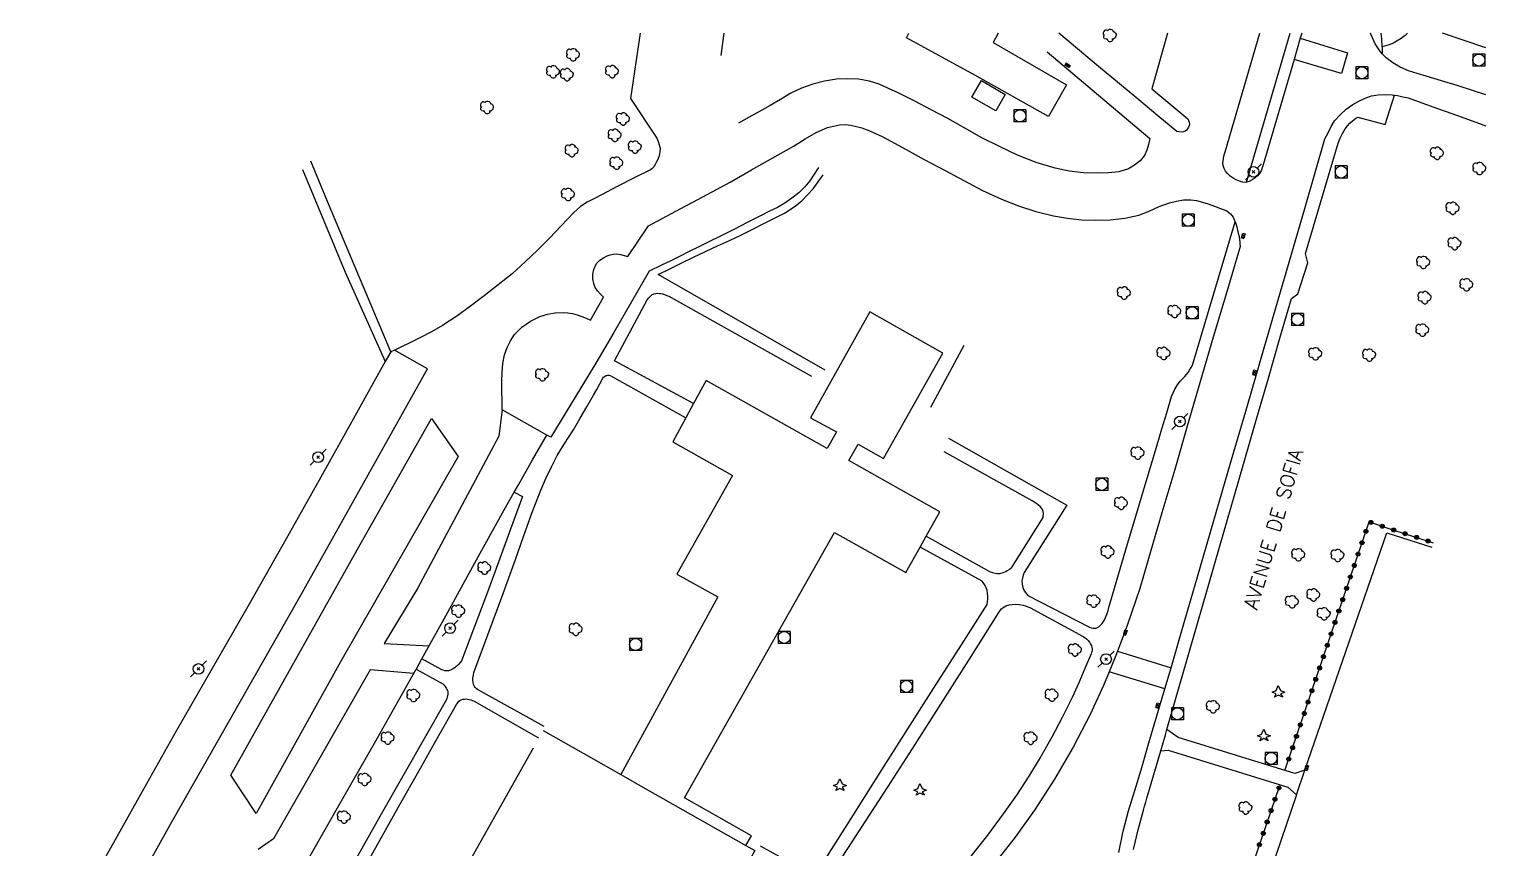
# Model space of a CAD drawing. Header units: millimetres. Extents: x 121000 to 122001, y 132000 to 133001.
# Drawn here: x 121818.3 to 122000, y 132898.3 to 133000.5 of the extents above; entities that cross this region are included whole.
import ezdxf

# ---------------------------------------------------------------- set-up
doc = ezdxf.new("R2010")
doc.units = ezdxf.units.MM
doc.layers.get('0').update_dxf_attribs({"linetype": 'CONTINUOUS'})
for name, color, linetype in [('W0006', 2, 'CONTINUOUS'), ('W0014', 7, 'CONTINUOUS'), ('W0017', 7, 'CONTINUOUS'), ('W0020', 2, 'CONTINUOUS'), ('W0104', 1, 'CONTINUOUS'), ('W0300', 7, 'CONTINUOUS'), ('W0303', 7, 'CONTINUOUS'), ('W0323', 7, 'CONTINUOUS'), ('W0333', 7, 'CONTINUOUS'), ('W0401', 7, 'CONTINUOUS'), ('W0420', 7, 'CONTINUOUS'), ('W0473', 7, 'CONTINUOUS'), ('W0989', 7, 'CONTINUOUS')]:
    doc.layers.add(name, color=color, linetype=linetype)
doc.styles.get("Standard").update_dxf_attribs({"font": 'romans.shx', "width": 0.85})

# ---------------------------------------------------------------- blocks, each defined once
blk = doc.blocks.new('T300')
for p, q in [((-0.8, 0.51), (-0.86, 0.34)), ((-0.86, 0.34), (-0.86, 0.17)), ((-0.86, 0.17), (-0.74, 0.06)), ((-0.69, 0.63), (-0.8, 0.51)), ((-0.8, -0.06), (-0.74, 0.06)), ((-0.74, 0.06), (-0.69, 0.11)), ((-0.57, 0.69), (-0.69, 0.63)), ((-0.46, 0.69), (-0.57, 0.69)), ((-0.29, 0.63), (-0.46, 0.69)), ((-0.29, 0.63), (-0.17, 0.74)), ((-0.23, 0.57), (-0.29, 0.63)), ((-0.17, 0.74), (-0.06, 0.8)), ((-0.06, 0.8), (0.06, 0.8)), ((0.06, 0.8), (0.23, 0.74)), ((0.23, 0.74), (0.34, 0.63)), ((0.34, 0.63), (0.4, 0.51)), ((0.46, 0.46), (0.34, 0.46)), ((0.4, 0.51), (0.4, 0.46)), ((0.57, 0.4), (0.46, 0.46)), ((0.57, 0.4), (0.69, 0.29)), ((0.69, 0.29), (0.74, 0.17)), ((0.74, 0.06), (0.69, -0.17)), ((0.74, 0.17), (0.74, 0.06)), ((-0.8, -0.17), (-0.8, -0.06)), ((-0.8, -0.23), (-0.8, -0.17)), ((-0.74, -0.34), (-0.8, -0.23)), ((-0.69, -0.4), (-0.74, -0.34)), ((-0.51, -0.46), (-0.69, -0.4)), ((-0.4, -0.46), (-0.51, -0.46)), ((-0.4, -0.46), (-0.34, -0.46)), ((-0.34, -0.46), (-0.34, -0.4)), ((-0.34, -0.51), (-0.34, -0.46)), ((-0.29, -0.63), (-0.34, -0.51)), ((-0.17, -0.74), (-0.29, -0.63)), ((-0.06, -0.8), (-0.17, -0.74)), ((0.06, -0.8), (-0.06, -0.8)), ((0.17, -0.74), (0.06, -0.8)), ((0.23, -0.69), (0.17, -0.74)), ((0.29, -0.46), (0.23, -0.46)), ((0.29, -0.63), (0.23, -0.69)), ((0.46, -0.4), (0.29, -0.46)), ((0.34, -0.51), (0.29, -0.63)), ((0.34, -0.51), (0.34, -0.46)), ((0.57, -0.34), (0.46, -0.4)), ((0.63, -0.29), (0.57, -0.34)), ((0.69, -0.17), (0.63, -0.29))]:
    blk.add_line(p, q)
blk = doc.blocks.new('T420')
for p, q in [((0.75, 0.75), (-0.75, 0.75)), ((-0.75, 0.75), (-0.75, -0.75)), ((0.75, 0.75), (0.75, -0.75)), ((0.75, -0.75), (-0.75, -0.75))]:
    blk.add_line(p, q)
blk.add_ellipse((0, 0), major_axis=(-0.53, 0.53), ratio=1, start_param=3.926991, end_param=10.210176)
blk = doc.blocks.new('T303')
for p, q in [((-0.77, 0), (-0.28, 0.21)), ((-0.28, -0.21), (-0.77, 0)), ((-0.28, 0.21), (0, 0.83)), ((0, 0.83), (0.28, 0.21)), ((0.28, 0.21), (0.83, 0)), ((0.83, 0), (0.28, -0.21)), ((-0.49, -0.63), (-0.28, -0.21)), ((0, -0.35), (-0.49, -0.63)), ((0.56, -0.63), (0, -0.35)), ((0.28, -0.21), (0.56, -0.63))]:
    blk.add_line(p, q)
blk = doc.blocks.new('T401')
for p, q in [((-0.3, 0.3), (0, 0.3)), ((-0.3, -0.25), (-0.3, 0.3)), ((-0.3, 0.15), (0, 0.15)), ((-0.3, 0), (0, 0)), ((0, 0.3), (0, -0.25)), ((-0.3, -0.15), (0, -0.15)), ((-0.3, -0.25), (-0.3, -0.3)), ((-0.3, -0.3), (0, -0.3)), ((0, -0.3), (0, -0.25))]:
    blk.add_line(p, q)
blk = doc.blocks.new('T473')
for p, q in [((-0.166667, 0.166667), (0.166667, -0.166667)), ((-0.166667, -0.166667), (0.166667, 0.166667)), ((0.500001, 0.500001), (1.000002, 1.000002)), ((-1.000002, -1.000002), (-0.500001, -0.500001))]:
    blk.add_line(p, q)
blk.add_ellipse((0, 0), major_axis=(0.471405, 0.471405), ratio=1, start_param=5.4977871438, end_param=11.780972451)
blk = doc.blocks.new('t323o')
at = {"color": 0, "linetype": 'Continuous'}
for radius in [0.25, 0.15]:
    blk.add_circle((0, 0), radius, dxfattribs=at)

msp = doc.modelspace()

# ---------------------------------------------------------------- linework, layer by layer
at = {"layer": 'W0006'}
for points in [[(121823.24, 132878.51), (121836.09, 132901.59), (121852.01, 132929.57), (121867.99, 132958.11), (121863.86, 132960.45)], [(121877.32, 132952.99), (121876.88, 132949.73), (121866.72, 132930.7), (121862.58, 132923.85), (121868.2, 132923.55)], [(121866.28, 132920.09), (121860.85, 132920.55), (121848.79, 132899.47), (121846.87, 132898.12)]]:
    msp.add_lwpolyline(points, dxfattribs=at)
msp.add_lwpolyline([(121846.63, 132902.65), (121843.44, 132907.41), (121859.22, 132935.52), (121868.48, 132951.92), (121871.82, 132947.17), (121857.15, 132921.56)], close=True, dxfattribs=at)
at = {"layer": 'W0014'}
for points in [[(121970.15, 132981.41), (121975.58, 133000)], [(121987.07, 132998.3), (121987.01, 132999.26), (121986.96, 133000)], [(121987.07, 132998.3), (121987.08, 132997.45)], [(121975.76, 132966.92), (121976.55, 132967.48), (121977.79, 132971.34), (121977.49, 132972.52), (121981.56, 132986.29), (121981.84, 132986.9), (121982.12, 132987.51), (121982.46, 132988.08), (121982.74, 132988.44), (121983.05, 132988.78), (121983.38, 132989.09), (121983.59, 132989.24), (121983.8, 132989.39), (121984.01, 132989.55), (121987.45, 132988.61), (121988.61, 132992.28)], [(121863.4, 132960.23), (121855.74, 132978.49), (121853.44, 132984.04)], [(121852.38, 132983.01), (121857.73, 132970.18), (121862.72, 132959.02)], [(121916.75, 132983.24), (121916.21, 132982.42), (121915.66, 132981.59), (121915.05, 132980.82), (121914.29, 132980.08), (121913.45, 132979.41), (121912.57, 132978.8), (121911.64, 132978.26), (121910.66, 132977.79), (121909.68, 132977.32), (121907.94, 132976.42), (121906.19, 132975.53), (121904.44, 132974.64), (121903.18, 132974), (121901.91, 132973.38), (121900.64, 132972.75), (121899.49, 132972.18), (121898.34, 132971.62), (121897.18, 132971.07), (121896.66, 132970.82), (121896.14, 132970.57), (121895.62, 132970.32), (121893.42, 132966.49), (121891.23, 132962.65), (121889, 132958.84), (121887.13, 132955.75), (121885.25, 132952.67), (121883.36, 132949.59), (121882.88, 132949.86)], [(121917.59, 132957.96), (121896.74, 132969.89), (121898.22, 132970.62), (121899.7, 132971.36), (121901.18, 132972.08), (121902.67, 132972.78), (121904.17, 132973.46), (121905.67, 132974.16), (121907.05, 132974.82), (121908.42, 132975.49), (121909.79, 132976.19), (121911.2, 132976.88), (121912.6, 132977.6), (121913.9, 132978.46), (121914.67, 132979.11), (121915.4, 132979.83), (121916.08, 132980.59), (121916.52, 132981.16), (121916.94, 132981.75), (121917.36, 132982.35)], [(121932.99, 132949.49), (121947.74, 132941.1), (121942.41, 132932.72), (121942.3, 132932.37), (121942.19, 132932.02), (121942.13, 132931.68), (121942.16, 132931.26), (121942.26, 132930.84), (121942.43, 132930.44), (121942.56, 132930.23), (121942.71, 132930.03), (121942.86, 132929.83), (121950.55, 132925.88), (121950.78, 132925.82), (121951.01, 132925.75), (121951.23, 132925.74), (121951.39, 132925.77), (121951.56, 132925.84), (121951.71, 132925.92), (121951.87, 132926.05), (121952.02, 132926.2), (121952.15, 132926.35), (121952.38, 132926.7), (121952.56, 132927.08), (121952.72, 132927.47), (121952.89, 132927.98), (121953.03, 132928.51), (121953.18, 132929.03), (121955.11, 132935.57), (121957.04, 132942.1), (121958.99, 132948.63), (121959.59, 132950.64), (121960.19, 132952.65), (121960.8, 132954.66), (121961, 132955.11), (121961.21, 132955.57), (121961.44, 132956.01), (121961.88, 132956.58), (121962.39, 132957.11), (121962.86, 132957.67), (121963.05, 132957.97), (121963.23, 132958.28), (121963.41, 132958.58), (121968.72, 132976.49)], [(121901.18, 132953.81), (121891.33, 132959.11), (121895.38, 132966.75), (121895.58, 132966.98), (121895.79, 132967.21), (121896.03, 132967.39), (121896.24, 132967.47), (121896.47, 132967.52), (121896.7, 132967.55), (121896.91, 132967.54), (121897.11, 132967.51), (121897.32, 132967.47), (121897.57, 132967.39), (121897.82, 132967.29), (121898.08, 132967.19), (121915.88, 132957.21)], [(121957.73, 132904.56), (121959.44, 132910.46), (121960.02, 132912.45), (121960.21, 132913.12), (121962.3, 132920.33), (121964.58, 132928.21), (121966.87, 132936.15), (121969.15, 132944.08), (121971.44, 132952.02), (121972.88, 132956.98), (121974.32, 132961.95), (121975.76, 132966.92)], [(121934.87, 132961.05), (121930.72, 132953.28)], [(121882.56, 132913.5), (121874.21, 132918.11), (121874.07, 132918.23), (121873.94, 132918.35), (121873.83, 132918.49), (121873.73, 132918.71), (121873.68, 132918.96), (121873.65, 132919.21), (121873.66, 132919.54), (121873.71, 132919.88), (121873.76, 132920.22), (121875.5, 132924.92), (121877.24, 132929.61), (121878.97, 132934.31), (121879.98, 132937.22), (121880.99, 132940.13), (121882.12, 132942.99), (121882.76, 132944.45), (121883.44, 132945.89), (121884.17, 132947.3), (121884.82, 132948.39), (121885.51, 132949.45), (121886.18, 132950.52), (121887.04, 132951.95), (121887.88, 132953.39), (121888.7, 132954.84), (121889.09, 132955.55), (121889.47, 132956.26), (121889.85, 132956.97), (121889.96, 132957.07), (121890.05, 132957.17), (121890.17, 132957.25), (121890.26, 132957.29), (121890.36, 132957.31), (121890.47, 132957.33), (121890.6, 132957.32), (121890.73, 132957.3), (121890.86, 132957.27), (121900.21, 132952.03)], [(121938.19, 132932.81), (121938.48, 132932.72), (121938.78, 132932.63), (121939.07, 132932.58), (121939.36, 132932.6), (121939.65, 132932.66), (121939.92, 132932.75), (121940.12, 132932.84), (121940.31, 132932.95), (121940.49, 132933.06), (121940.63, 132933.17), (121940.77, 132933.3), (121940.91, 132933.41), (121944.77, 132939.56), (121944.8, 132939.75), (121944.83, 132939.94), (121944.83, 132940.12), (121944.78, 132940.34), (121944.68, 132940.55), (121944.56, 132940.74), (121944.39, 132940.93), (121944.2, 132941.1), (121943.99, 132941.26), (121943.8, 132941.4), (121943.6, 132941.53), (121943.4, 132941.66), (121932.42, 132947.77)], [(121878.81, 132942.73), (121879.85, 132942.2), (121878.35, 132938.1), (121876.86, 132933.99), (121875.35, 132929.9), (121874.31, 132927.16), (121873.26, 132924.42), (121872.22, 132921.68), (121872.06, 132921.48), (121871.9, 132921.28), (121871.73, 132921.1), (121871.53, 132920.92), (121871.32, 132920.76), (121871.1, 132920.63), (121870.85, 132920.52), (121870.59, 132920.45), (121870.33, 132920.42), (121870.14, 132920.45), (121869.95, 132920.52), (121869.76, 132920.58), (121867.3, 132921.93)], [(121930.2, 132937.24), (121938.19, 132932.81)], [(121917.6, 132896.89), (121921.13, 132902.48), (121924.65, 132908.06), (121928.19, 132913.64), (121931.39, 132918.67), (121934.59, 132923.68), (121937.8, 132928.7), (121937.84, 132929.05), (121937.88, 132929.41), (121937.89, 132929.77), (121937.85, 132930.12), (121937.78, 132930.47), (121937.68, 132930.8), (121937.54, 132931.08), (121937.36, 132931.34), (121937.19, 132931.61), (121929.42, 132935.86)], [(121918.62, 132895.52), (121922.02, 132900.76), (121925.43, 132906), (121928.82, 132911.26), (121932.31, 132916.74), (121935.78, 132922.24), (121939.26, 132927.73), (121939.43, 132927.95), (121939.6, 132928.16), (121939.79, 132928.35), (121940.14, 132928.54), (121940.52, 132928.66), (121940.91, 132928.73), (121941.37, 132928.76), (121941.84, 132928.73), (121942.29, 132928.64), (121942.57, 132928.55), (121942.85, 132928.44), (121943.12, 132928.32), (121949.77, 132924.74), (121949.99, 132924.58), (121950.2, 132924.42), (121950.4, 132924.23), (121950.56, 132924.02), (121950.7, 132923.78), (121950.8, 132923.54), (121950.85, 132923.37), (121950.89, 132923.19), (121950.9, 132923.02), (121950.87, 132922.86), (121950.82, 132922.71), (121950.77, 132922.56), (121949.99, 132920.74), (121949.21, 132918.92), (121948.39, 132917.12), (121947.16, 132914.62), (121945.86, 132912.16), (121944.49, 132909.73), (121943, 132907.3), (121941.44, 132904.91), (121939.81, 132902.57), (121937.82, 132899.91), (121935.74, 132897.31)], [(121866.59, 132920.63), (121869.91, 132918.83)], [(121869.91, 132918.83), (121870.06, 132918.64), (121870.21, 132918.46), (121870.33, 132918.26), (121870.4, 132918.11), (121870.47, 132917.96), (121870.51, 132917.8), (121870.53, 132917.65), (121870.52, 132917.5), (121870.5, 132917.35), (121870.46, 132917.16), (121870.38, 132916.98), (121870.31, 132916.79), (121867.61, 132912.04), (121864.91, 132907.29), (121862.22, 132902.53), (121859.06, 132896.94)], [(121863.17, 132874.95), (121853.77, 132884.5), (121857.36, 132890.92), (121860.96, 132897.34), (121864.55, 132903.75), (121866.9, 132907.92), (121869.24, 132912.08), (121871.59, 132916.24), (121871.73, 132916.42), (121871.86, 132916.59), (121872.02, 132916.73), (121872.2, 132916.82), (121872.4, 132916.88), (121872.6, 132916.91), (121872.8, 132916.92), (121872.99, 132916.89), (121873.19, 132916.86), (121873.4, 132916.8), (121873.61, 132916.72), (121873.82, 132916.65), (121881.85, 132912.09)], [(121956.03, 132898.13), (121956.62, 132900.6), (121957.28, 132903.05), (121957.43, 132903.55), (121957.58, 132904.06), (121957.73, 132904.56)], [(121909.5, 132898.6), (121914.66, 132895.73)]]:
    msp.add_lwpolyline(points, dxfattribs=at)
at = {"layer": 'W0017'}
for points in [[(121894.52, 133000), (121893.29, 132991.85), (121896.58, 132986.92), (121896.74, 132986.51), (121896.9, 132986.09), (121896.99, 132985.67), (121896.98, 132985.2), (121896.88, 132984.71), (121896.72, 132984.25), (121896.57, 132983.94), (121896.4, 132983.63), (121896.2, 132983.35), (121896.08, 132983.22), (121895.95, 132983.1), (121895.82, 132982.98), (121893.77, 132981.95), (121891.72, 132980.91), (121889.68, 132979.85), (121888.8, 132979.39), (121887.91, 132978.92), (121887.08, 132978.38), (121886.23, 132977.64), (121885.45, 132976.8), (121884.67, 132975.96), (121883.19, 132974.45), (121881.71, 132972.93), (121880.19, 132971.46), (121878.53, 132970), (121876.81, 132968.6), (121875.07, 132967.23), (121873.37, 132965.95), (121871.64, 132964.7), (121869.86, 132963.54), (121868.5, 132962.76), (121867.1, 132962.02), (121865.69, 132961.31), (121864.93, 132960.95), (121864.16, 132960.59), (121863.4, 132960.23)], [(121904.6, 132997.21), (121904.99, 133000)], [(121958.32, 132993.07), (121962.82, 132989.32), (121962.9, 132989.12), (121962.99, 132988.92), (121963.03, 132988.72), (121963, 132988.49), (121962.92, 132988.27), (121962.8, 132988.07), (121962.65, 132987.92), (121962.48, 132987.79), (121962.29, 132987.7), (121962.03, 132987.67), (121961.75, 132987.7), (121961.47, 132987.73), (121959.08, 132989.71), (121956.7, 132991.7), (121954.31, 132993.68), (121951.69, 132995.86), (121949.07, 132998.05), (121946.73, 133000)], [(121960.31, 133000), (121958.32, 132993.07)], [(121967.49, 132985.22), (121971.81, 133000)], [(121977.03, 133000), (121976.85, 132999.38), (121976.07, 132996.71), (121972.23, 132983.57)], [(121992.55, 132994.65), (121991.45, 132994.99), (121990.34, 132995.33), (121989.3, 132995.78), (121988.41, 132996.32), (121987.58, 132996.95), (121987.08, 132997.45), (121986.86, 132997.68), (121986.19, 132998.68), (121985.68, 132999.8), (121985.63, 133000)], [(121990.21, 133000), (121989.95, 132999.74), (121989.45, 132999.37), (121988.93, 132999.04), (121988.61, 132998.86), (121988.29, 132998.69), (121987.95, 132998.55), (121987.66, 132998.46), (121987.37, 132998.38), (121987.07, 132998.3)], [(121945.28, 132997.67), (121958.09, 132986.89), (121957.91, 132986.14), (121957.73, 132985.4), (121957.44, 132984.73), (121956.89, 132984.09), (121956.18, 132983.54), (121955.42, 132983.1), (121954.22, 132982.72), (121952.91, 132982.58), (121951.59, 132982.54), (121949.81, 132982.58), (121948.03, 132982.8), (121946.28, 132983.15), (121943.9, 132983.86), (121941.59, 132984.81), (121939.32, 132985.86), (121937.14, 132986.97), (121935.01, 132988.18), (121932.87, 132989.36), (121930.83, 132990.46), (121928.78, 132991.54), (121926.7, 132992.55), (121925.51, 132993.11), (121924.32, 132993.64), (121923.1, 132994.04), (121921.75, 132994.26), (121920.38, 132994.33), (121919.01, 132994.27), (121917.52, 132994.04), (121916.05, 132993.66), (121914.62, 132993.15), (121913.29, 132992.51), (121912.01, 132991.75), (121910.73, 132990.99), (121909.41, 132990.26), (121908.09, 132989.52), (121906.77, 132988.79)], [(122000, 132992.33), (121998.35, 132992.87), (121996.42, 132993.47), (121994.48, 132994.06), (121992.55, 132994.65)], [(121979.93, 132986.82), (121980.31, 132987.59), (121980.69, 132988.35), (121981.14, 132989.06), (121981.81, 132989.83), (121982.58, 132990.52), (121983.41, 132991.11), (121984.15, 132991.55), (121984.93, 132991.92), (121985.74, 132992.19), (121986.58, 132992.33), (121987.46, 132992.36), (121988.32, 132992.32), (121988.61, 132992.28), (121988.99, 132992.23), (121989.64, 132992.09), (121990.3, 132991.95)], [(121990.3, 132991.95), (121993.37, 132990.84), (121996.45, 132989.73), (121999.52, 132988.63), (122000, 132988.46)], [(121882.88, 132949.86), (121877.32, 132952.99), (121877.29, 132954.17), (121877.25, 132955.36), (121877.26, 132956.55), (121877.3, 132957.67), (121877.37, 132958.79), (121877.59, 132959.88), (121877.91, 132960.77), (121878.33, 132961.62), (121878.84, 132962.4), (121879.75, 132963.33), (121880.84, 132964.09), (121882.02, 132964.65), (121882.95, 132964.93), (121883.92, 132965.1), (121884.89, 132965.14), (121885.49, 132965.1), (121886.08, 132965.01), (121886.66, 132964.87), (121887.23, 132964.67), (121887.78, 132964.44), (121888.33, 132964.2), (121889.94, 132967.07), (121889.57, 132967.46), (121889.21, 132967.85), (121888.92, 132968.28), (121888.73, 132968.79), (121888.62, 132969.34), (121888.61, 132969.88), (121888.7, 132970.38), (121888.87, 132970.87), (121889.13, 132971.3), (121889.48, 132971.67), (121889.92, 132971.98), (121890.39, 132972.21), (121890.78, 132972.34), (121891.19, 132972.43), (121891.6, 132972.46), (121892.05, 132972.4), (121892.5, 132972.28), (121892.96, 132972.15), (121895.55, 132975.97), (121898.95, 132977.79), (121902.34, 132979.6), (121905.73, 132981.44), (121908.4, 132982.94), (121911.07, 132984.46), (121913.74, 132985.97), (121915.1, 132986.81), (121916.45, 132987.64), (121917.88, 132988.25), (121918.61, 132988.43), (121919.36, 132988.56), (121920.11, 132988.6), (121920.8, 132988.53), (121921.49, 132988.38), (121922.17, 132988.19), (121923.03, 132987.88), (121923.88, 132987.51), (121924.72, 132987.13), (121927.32, 132985.7), (121929.93, 132984.27), (121932.55, 132982.86), (121934.87, 132981.61), (121937.2, 132980.37), (121939.6, 132979.28), (121941.72, 132978.47), (121943.88, 132977.76), (121946.09, 132977.23), (121947.82, 132976.93), (121949.57, 132976.74), (121951.33, 132976.68), (121953.14, 132976.74), (121954.95, 132976.94), (121956.71, 132977.31), (121957.99, 132977.79), (121959.24, 132978.37), (121960.52, 132978.83), (121961.4, 132979.04), (121962.3, 132979.2), (121963.19, 132979.23), (121963.92, 132979.12), (121964.65, 132978.92), (121965.37, 132978.7), (121966.15, 132978.43), (121966.92, 132978.14), (121967.7, 132977.84)], [(121959.96, 132918.19), (121960.73, 132920.83), (121962, 132925.19), (121964.03, 132932.18), (121966.07, 132939.18), (121968.16, 132946.36), (121970.26, 132953.55), (121972.35, 132960.74), (121974.88, 132969.43), (121977.4, 132978.13), (121979.93, 132986.82)], [(121972.23, 132983.57), (121972.15, 132983.32), (121972.07, 132983.07), (121971.96, 132982.83), (121971.76, 132982.51), (121971.5, 132982.23), (121971.21, 132981.97), (121970.86, 132981.71), (121970.46, 132981.5), (121970.15, 132981.41), (121970.06, 132981.39), (121969.66, 132981.42), (121969.25, 132981.54), (121968.87, 132981.7), (121968.47, 132981.92), (121968.1, 132982.18), (121967.78, 132982.49), (121967.54, 132982.8), (121967.35, 132983.14), (121967.23, 132983.51), (121967.2, 132983.79), (121967.22, 132984.08), (121967.26, 132984.38), (121967.32, 132984.66), (121967.41, 132984.94), (121967.49, 132985.22)], [(121967.7, 132977.84), (121967.92, 132977.65), (121968.14, 132977.47), (121968.33, 132977.26), (121968.46, 132977.07), (121968.56, 132976.86), (121968.65, 132976.65), (121968.72, 132976.49), (121968.8, 132976.26), (121968.92, 132975.86), (121969.03, 132975.45), (121969.12, 132975.05), (121969.21, 132974.65), (121969.27, 132974.25), (121969.3, 132973.97), (121969.32, 132973.69), (121969.34, 132973.41)], [(121969.34, 132973.41), (121967.67, 132967.74), (121966, 132962.07), (121964.33, 132956.39), (121962.76, 132950.98), (121961.19, 132945.57), (121959.59, 132940.16), (121958.22, 132935.44), (121956.82, 132930.73), (121955.27, 132926.08), (121954.05, 132922.87), (121953.85, 132922.33), (121953.01, 132920.32), (121952.32, 132918.62), (121950.64, 132914.98), (121948.51, 132910.9), (121946.19, 132906.9), (121943.69, 132903.04), (121941.27, 132899.67), (121938.71, 132896.4)], [(121863.4, 132960.23), (121862.72, 132959.02), (121858.93, 132952.23), (121854.47, 132944.23), (121849.98, 132936.24), (121845.56, 132928.48), (121841.12, 132920.74), (121836.69, 132912.98), (121832.56, 132905.66), (121828.43, 132898.32), (121824.29, 132891), (121822.3, 132887.51), (121820.3, 132884.03), (121818.3, 132880.55)], [(121851.81, 132894.66), (121856.76, 132903.32), (121861.71, 132911.99), (121866.59, 132920.63), (121866.61, 132920.68), (121867.3, 132921.93), (121870.27, 132927.29), (121873.89, 132933.92), (121877.56, 132940.53), (121878.81, 132942.73), (121879.33, 132943.64), (121881.1, 132946.75), (121882.88, 132949.86)], [(121954.22, 132897.78), (121954.75, 132900.41), (121955.42, 132902.98), (121956.21, 132905.52), (121956.99, 132908.06), (121957.98, 132911.44), (121958.97, 132914.82), (121959.96, 132918.19)], [(121977.42, 132908.02), (121976.18, 132907.63), (121961.6, 132912.12), (121960.21, 132913.12)], [(121959.44, 132910.46), (121960.37, 132910.53), (121975.28, 132905.92), (121976.37, 132904.98)]]:
    msp.add_lwpolyline(points, dxfattribs=at)
at = {"layer": 'W0020'}
for points in [[(121976.85, 132999.38), (121982.76, 132997.58), (121981.99, 132994.99), (121976.07, 132996.71)], [(121954.05, 132922.87), (121960.73, 132920.83)], [(121959.96, 132918.19), (121953.01, 132920.32)]]:
    msp.add_lwpolyline(points, dxfattribs=at)
at = {"layer": 'W0104'}
for points in [[(121947.68, 132993.58), (121945.45, 132989.62), (121936.26, 132994.79), (121927.72, 132999.44), (121928.04, 133000)], [(121939.17, 133000), (121938.53, 132998.86), (121947.68, 132993.58)], [(122000, 132998.17), (121994.58, 133000)], [(121907.71, 132898.63), (121908.41, 132899.86), (121900.05, 132904.57), (121918.74, 132937.72), (121927.64, 132932.7), (121929.42, 132935.86), (121930.2, 132937.24), (121931.91, 132940.28), (121920.54, 132946.69), (121921.7, 132948.73), (121924.86, 132946.95), (121932.27, 132960.1), (121923.18, 132965.22), (121915.74, 132952.03), (121918.99, 132950.25), (121917.82, 132948.18), (121902.75, 132956.68), (121901.18, 132953.81), (121900.21, 132952.03), (121898.57, 132949.03), (121906.05, 132944.81), (121899.1, 132932.48), (121904.22, 132929.68), (121892.1, 132907.5)], [(121882.43, 132912.99), (121892.1, 132907.5), (121895.14, 132905.77), (121907.71, 132898.63), (121908.83, 132898), (121908.32, 132897.11), (121895.1, 132873.83), (121882.81, 132880.85), (121882.5, 132881.03), (121881.16, 132881.77), (121872.72, 132886.44), (121869.53, 132888.2), (121868.73, 132888.64)], [(121868.73, 132888.64), (121881.21, 132910.83)]]:
    msp.add_lwpolyline(points, dxfattribs=at)
msp.add_lwpolyline([(121940.06, 132992.38), (121938.88, 132990.33), (121935.89, 132992.05), (121937.07, 132994.1)], close=True, dxfattribs=at)
at = {"layer": 'W0323'}
for points in [[(121974.93, 132908), (121985.43, 132939.03), (121988.65, 132937.96), (121993.43, 132936.42)], [(121974.26, 132906.09), (121964.35, 132877.13), (121986.72, 132869.41)]]:
    msp.add_lwpolyline(points, dxfattribs=at)
at = {"layer": 'W0333'}
for points in [[(121976.37, 132904.98), (121977.42, 132908.02), (121987.64, 132937.66), (121993.25, 132935.87)], [(121976.37, 132904.98), (121966.83, 132876.88), (121983.74, 132871.16), (121987.5, 132869.81)]]:
    msp.add_lwpolyline(points, dxfattribs=at)

# ---------------------------------------------------------------- block references
at = {"layer": 'W0300', "rotation": 359.9999899820874}
for p in [(121953.13, 132999.72), (121886.17, 132997.31), (121883.68, 132995.18), (121885.4, 132994.83), (121891.03, 132995.22), (121875.45, 132990.74), (121892.4, 132989.3), (121891.37, 132987.27), (121886, 132985.35), (121893.88, 132985.8), (121993.93, 132985.02), (121891.59, 132983.8), (121999.23, 132983.12), (121885.54, 132979.88), (121995.88, 132978.15), (121996.12, 132973.75), (121992.22, 132971.4), (121997.6, 132968.61), (121954.89, 132967.58), (121992.39, 132967.01), (121961.19, 132965.29), (121992.11, 132962.96), (121959.83, 132960.05), (121985.48, 132959.83), (121882.32, 132957.38), (121956.59, 132947.61), (121954.52, 132941.34), (121952.85, 132935.26), (121976.63, 132934.92), (121981.53, 132934.82), (121875.12, 132933.26), (121978.51, 132929.9), (121951.09, 132929.13), (121975.84, 132929.04), (121871.86, 132927.88), (121979.82, 132927.54), (121886.5, 132925.61), (121948.77, 132923.04), (121866.26, 132917.36), (121965.99, 132915.95), (121863.05, 132912.04), (121860.17, 132906.88), (121970.05, 132903.32), (121857.59, 132902.18)]:
    msp.add_blockref('T300', p, dxfattribs=at)
at = {"layer": 'W0300'}
for p in [(121978.75, 132959.99), (121945.89, 132917.4), (121943.24, 132912.02)]:
    msp.add_blockref('T300', p, dxfattribs=at)
at = {"layer": 'W0303', "rotation": 359.9999899820874}
for p in [(121974.11, 132917.76), (121972.29, 132912.33), (121919.41, 132906.12), (121929.41, 132905.53)]:
    msp.add_blockref('T303', p, dxfattribs=at)
at = {"layer": 'W0323'}
for p, rotation in [((121985.03, 132937.84), 71.3117225803815), ((121985.66, 132938.96), 341.5597198491507), ((121987.08, 132938.48), 341.5597198491507), ((121988.51, 132938.01), 341.5597198491507), ((121984.55, 132936.42), 71.3117225803815), ((121989.93, 132937.55), 342.1431373290768), ((121991.36, 132937.09), 342.1431373290768), ((121992.79, 132936.63), 342.1431373290768), ((121984.07, 132935), 71.3117225803815), ((121983.11, 132932.16), 71.3117225803815), ((121983.59, 132933.58), 71.3117225803815), ((121982.63, 132930.74), 71.3117225803815), ((121982.14, 132929.32), 71.3117225803815), ((121981.66, 132927.9), 71.3117225803815), ((121980.7, 132925.05), 71.3117225803815), ((121981.18, 132926.48), 71.3117225803815), ((121980.22, 132923.63), 71.3117225803815), ((121979.74, 132922.21), 71.3117225803815), ((121979.26, 132920.79), 71.3117225803815), ((121978.3, 132917.95), 71.3117225803815), ((121978.78, 132919.37), 71.3117225803815), ((121977.82, 132916.53), 71.3117225803815), ((121977.34, 132915.11), 71.3117225803815), ((121976.38, 132912.27), 71.3117225803815), ((121976.86, 132913.69), 71.3117225803815), ((121975.9, 132910.85), 71.3117225803815), ((121975.42, 132909.42), 71.3117225803815), ((121974.18, 132905.83), 251.0927073173474), ((121973.69, 132904.41), 251.0927073173474), ((121972.72, 132901.57), 251.0927073173474), ((121973.2, 132902.99), 251.0927073173474), ((121972.23, 132900.15), 251.0927073173474), ((121971.75, 132898.73), 251.0927073173474)]:
    msp.add_blockref('t323o', p, dxfattribs=dict(at, rotation=rotation))
at = {"layer": 'W0401'}
for p, rotation in [((121947.73, 132995.88), 237.4464484772165), ((121969.89, 132974.67), 343.4805949734136), ((121971.28, 132957.62), 343.8186978750658), ((121955.18, 132925.19), 343.8704929070893), ((121959.19, 132916.05), 343.840585216261), ((121977.78, 132908.29), 343.840585216261)]:
    msp.add_blockref('T401', p, dxfattribs=dict(at, rotation=rotation))
at = {"layer": 'W0420', "rotation": 359.9999899820874}
for p in [(121999.12, 132996.66), (121984.54, 132995.08), (121941.88, 132989.7), (121981.96, 132982.69), (121976.51, 132964.3), (121952.08, 132943.71), (121961.54, 132915.08), (121973.21, 132909.51)]:
    msp.add_blockref('T420', p, dxfattribs=at)
at = {"layer": 'W0420'}
for p in [(121962.88, 132976.67), (121963.37, 132965.11), (121912.48, 132924.61), (121893.94, 132923.73), (121927.72, 132918.49)]:
    msp.add_blockref('T420', p, dxfattribs=at)
at = {"layer": 'W0473', "rotation": 359.9999899820874}
for p in [(121971.02, 132982.71), (121961.84, 132951.55), (121854.34, 132947.09), (121870.8, 132925.75), (121839.42, 132920.67), (121952.62, 132921.9)]:
    msp.add_blockref('T473', p, dxfattribs=at)

# ---------------------------------------------------------------- texts
at = {"layer": 'W0989', "linetype": 'Continuous'}
msp.add_text('AVENUE DE SOFIA', height=1.75, rotation=73.69, dxfattribs=at).set_placement((121971.44, 132927.99))

doc.saveas('drawing.dxf')
